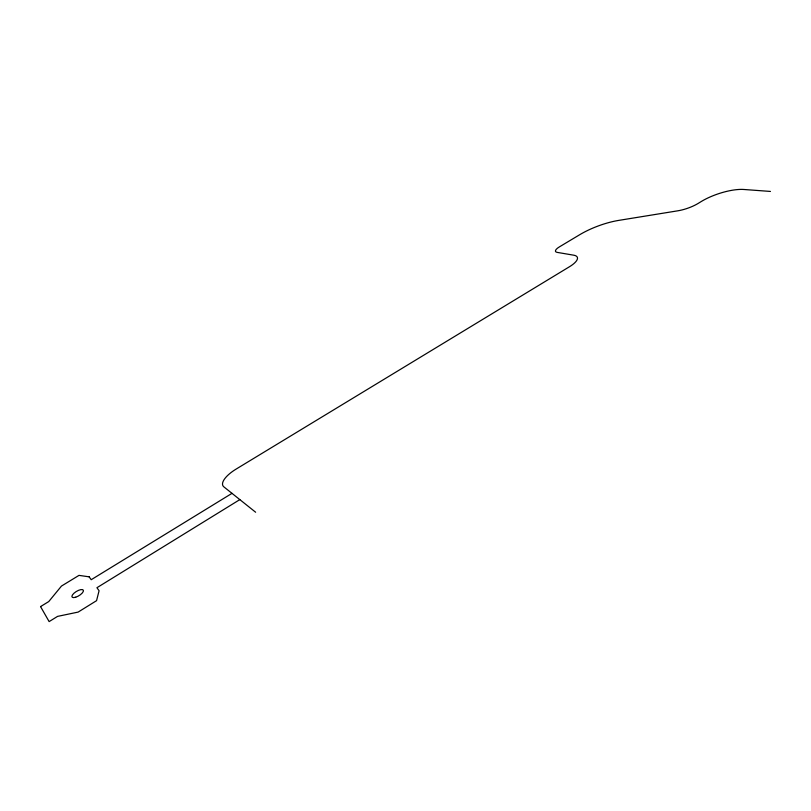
<?xml version="1.0" encoding="UTF-8"?>
<svg xmlns="http://www.w3.org/2000/svg" width="811" height="811" viewBox="0 0 811 811"><rect width="100%" height="100%" fill="white"/><g stroke="black" fill="none" stroke-linecap="round" stroke-linejoin="round"><path stroke-width="1.22" d="M239.833 499.606L96.925 587.722L99.074 590.743L96.56 600.667L78.14 612.092L57.551 616.39L49.126 621.601L40.702 606.851M231.997 493.352L91.207 579.713L88.977 576.591M40.55 606.587L48.741 601.58L61.464 586.069L79.002 575.374L89.149 576.834M770.45 191.437L743.9 189.48A32.237 10.3 -18.6 0 0 701.12 201.604L698.332 203.318A20.63 6.458 -19.2 0 1 677.753 210.819L618.763 220.389A40.621 13.047 -20.4 0 0 579.713 234.714L559.337 246.919A9.965 3.183 -21 0 0 557.137 252.373L573.772 255.201A20.468 6.752 -21.1 0 1 569.484 266.728L236.062 469.123A23.407 8.769 -27.5 0 0 223.836 486.833L255.637 512.238M75.687 597.22A6.61 2.484 -31.3 0 0 83.381 590.266A6.61 2.484 -31.3 0 0 73.963 593.236A6.61 2.484 -31.3 0 0 75.687 597.22"/></g></svg>
